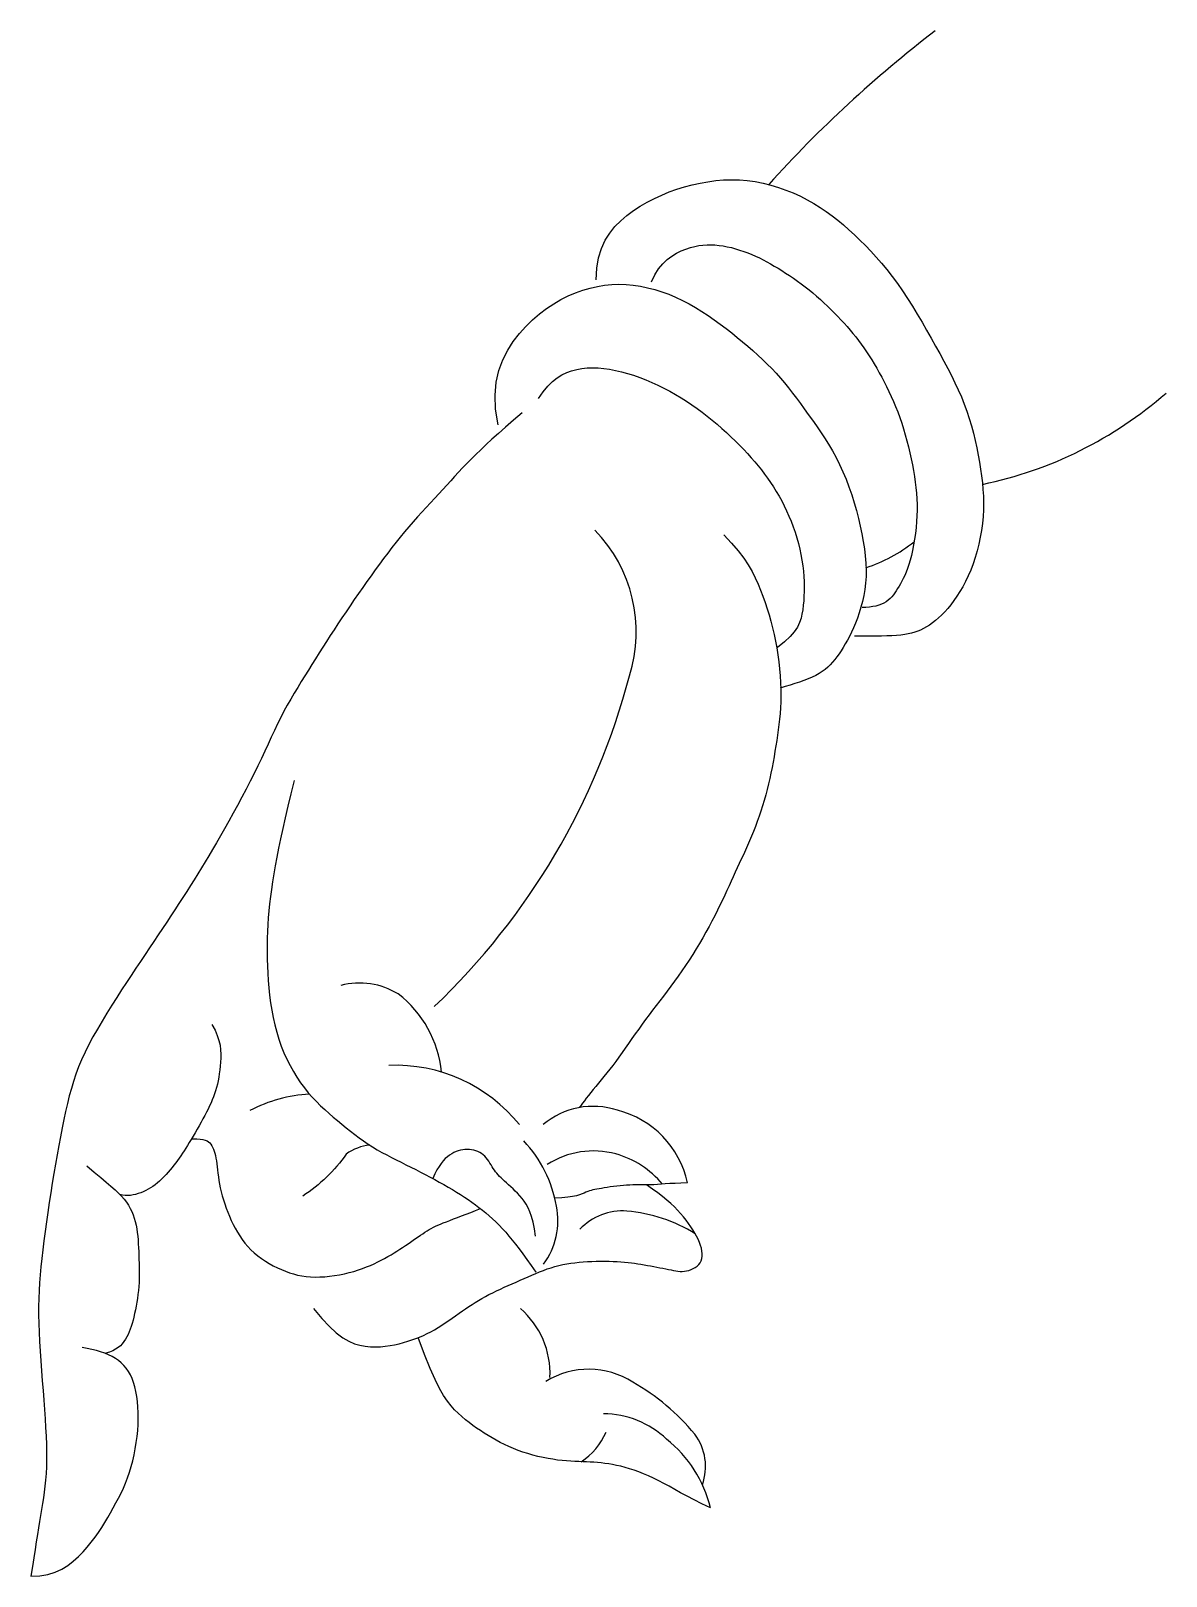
# Model space of a CAD drawing. Extents: x 2874 to 3429, y 303 to 1059.
import ezdxf

# ---------------------------------------------------------------- set-up
doc = ezdxf.new("R2010")
doc.units = 0
doc.header["$LTSCALE"] = 10
doc.header["$MEASUREMENT"] = 0
for name, color, linetype in [('3', 3, 'CONTINUOUS'), ('4', 4, 'CONTINUOUS'), ('7', 7, 'CONTINUOUS')]:
    doc.layers.add(name, color=color, linetype=linetype)

msp = doc.modelspace()

# ---------------------------------------------------------------- linework, layer by layer
at = {"layer": '3'}
for points in [[(3182.78, 494.69, 0.156093), (3159.99, 509.46, 0.212109), (3126.49, 504.32)], [(3198.86, 470.35, 0.120901), (3165.45, 481.49, 0.228752), (3142.47, 472.61)], [(3206.34, 336.41, 0.164927), (3184.87, 369.97, 0.191629), (3153.93, 382.34)]]:
    msp.add_lwpolyline(points, format="xyb", dxfattribs=at)
msp.add_arc((3124.04, 387.51), 34.3, 303.54944, 335.71565, dxfattribs=at)
at = {"layer": '4'}
for points in [[(3177.45, 936.05), (3179.07, 939.49), (3180.92, 942.42), (3182.96, 944.89), (3185.13, 946.95), (3187.4, 948.65), (3189.71, 950.03), (3192.03, 951.15), (3194.3, 952.05), (3196.48, 952.77), (3198.59, 953.33), (3200.63, 953.74), (3202.63, 954), (3204.6, 954.14), (3206.55, 954.16), (3208.51, 954.06), (3210.48, 953.86), (3212.47, 953.57), (3214.49, 953.19), (3216.52, 952.73), (3218.54, 952.19), (3220.57, 951.58), (3222.57, 950.91), (3224.55, 950.19), (3226.49, 949.41), (3228.39, 948.58), (3230.25, 947.71), (3232.08, 946.79), (3233.9, 945.82), (3235.71, 944.81), (3237.52, 943.75), (3239.34, 942.64), (3241.19, 941.49), (3243.06, 940.29), (3244.95, 939.05), (3246.86, 937.76), (3248.78, 936.42), (3250.7, 935.04), (3252.61, 933.61), (3254.5, 932.13), (3256.37, 930.61), (3258.22, 929.04), (3260.03, 927.43), (3261.8, 925.79), (3263.54, 924.13), (3265.23, 922.46), (3266.89, 920.77), (3268.51, 919.09), (3270.08, 917.41), (3271.6, 915.75), (3273.09, 914.09), (3274.53, 912.43), (3275.94, 910.76), (3277.32, 909.06), (3278.67, 907.33), (3280, 905.55), (3281.31, 903.73), (3282.6, 901.84), (3283.88, 899.89), (3285.14, 897.89), (3286.38, 895.83), (3287.61, 893.72), (3288.83, 891.55), (3290.03, 889.33), (3291.21, 887.07), (3292.38, 884.76), (3293.53, 882.4), (3294.65, 879.98), (3295.75, 877.5), (3296.82, 874.97), (3297.85, 872.37), (3298.85, 869.7), (3299.8, 866.95), (3300.7, 864.13), (3301.56, 861.25), (3302.37, 858.33), (3303.12, 855.39), (3303.82, 852.43), (3304.46, 849.49), (3305.05, 846.57), (3305.58, 843.7), (3306.04, 840.88), (3306.44, 838.11), (3306.77, 835.37), (3307.02, 832.65), (3307.2, 829.93), (3307.29, 827.19), (3307.31, 824.42), (3307.23, 821.6), (3307.06, 818.73), (3306.8, 815.83), (3306.47, 812.94), (3306.07, 810.1), (3305.61, 807.33), (3305.09, 804.67), (3304.53, 802.16), (3303.93, 799.83), (3303.29, 797.71), (3302.63, 795.78), (3301.95, 794.03), (3301.26, 792.43), (3300.56, 790.96), (3299.86, 789.6), (3299.16, 788.33), (3298.48, 787.13), (3297.8, 785.98), (3297.13, 784.88), (3296.43, 783.83), (3295.71, 782.85), (3294.94, 781.92), (3294.11, 781.06), (3293.2, 780.27), (3292.2, 779.55), (3291.1, 778.91), (3289.88, 778.34), (3288.57, 777.86), (3287.15, 777.46), (3285.63, 777.15), (3284.01, 776.93), (3282.29, 776.79), (3280.48, 776.74)], [(3122.28, 878.98), (3124.52, 882.22), (3126.76, 884.95), (3129.03, 887.22), (3131.32, 889.06), (3133.64, 890.53), (3136.01, 891.68), (3138.42, 892.54), (3140.89, 893.18), (3143.43, 893.62), (3146.03, 893.88), (3148.69, 893.96), (3151.41, 893.89), (3154.18, 893.65), (3157, 893.26), (3159.87, 892.72), (3162.78, 892.04), (3165.73, 891.23), (3168.7, 890.3), (3171.69, 889.24), (3174.68, 888.08), (3177.65, 886.82), (3180.6, 885.47), (3183.51, 884.04), (3186.37, 882.53), (3189.16, 880.95), (3191.89, 879.31), (3194.56, 877.62), (3197.17, 875.86), (3199.73, 874.05), (3202.23, 872.19), (3204.7, 870.29), (3207.11, 868.34), (3209.49, 866.35), (3211.82, 864.33), (3214.1, 862.29), (3216.32, 860.23), (3218.47, 858.16), (3220.54, 856.1), (3222.54, 854.05), (3224.45, 852.01), (3226.27, 850), (3228.01, 848.01), (3229.66, 846.01), (3231.25, 844.01), (3232.79, 841.99), (3234.26, 839.94), (3235.7, 837.84), (3237.1, 835.69), (3238.47, 833.48), (3239.81, 831.2), (3241.11, 828.85), (3242.36, 826.45), (3243.55, 823.98), (3244.69, 821.46), (3245.76, 818.88), (3246.76, 816.25), (3247.68, 813.56), (3248.52, 810.84), (3249.27, 808.09), (3249.94, 805.33), (3250.52, 802.58), (3251.02, 799.86), (3251.42, 797.17), (3251.74, 794.53), (3251.96, 791.95), (3252.09, 789.44), (3252.14, 787), (3252.12, 784.61), (3252.02, 782.28), (3251.87, 780.02), (3251.65, 777.81), (3251.38, 775.65), (3251.05, 773.54), (3250.57, 771.45), (3249.85, 769.34), (3248.78, 767.17), (3247.27, 764.91), (3245.22, 762.52), (3242.52, 759.96), (3239.09, 757.2)], [(3114.29, 872.02), (3109.97, 868.34), (3106.09, 864.98), (3102.59, 861.89), (3099.44, 859.04), (3096.58, 856.4), (3093.97, 853.92), (3091.56, 851.57), (3089.31, 849.32), (3087.17, 847.13), (3085.12, 844.99), (3083.14, 842.88), (3081.21, 840.79), (3079.3, 838.71), (3077.39, 836.62), (3075.47, 834.51), (3073.51, 832.38), (3071.5, 830.2), (3069.44, 827.97), (3067.34, 825.71), (3065.22, 823.4), (3063.08, 821.04), (3060.94, 818.64), (3058.81, 816.2), (3056.7, 813.72), (3054.61, 811.19), (3052.55, 808.62), (3050.5, 806), (3048.47, 803.34), (3046.44, 800.64), (3044.42, 797.89), (3042.39, 795.1), (3040.35, 792.26), (3038.3, 789.38), (3036.25, 786.47), (3034.19, 783.54), (3032.14, 780.58), (3030.11, 777.62), (3028.1, 774.66), (3026.11, 771.71), (3024.16, 768.78), (3022.26, 765.88), (3020.39, 763.01), (3018.56, 760.15), (3016.75, 757.32), (3014.97, 754.5), (3013.2, 751.69), (3011.44, 748.88), (3009.69, 746.08), (3007.94, 743.28), (3006.19, 740.48), (3004.46, 737.65), (3002.74, 734.79), (3001.05, 731.9), (2999.38, 728.97), (2997.74, 725.97), (2996.15, 722.92), (2994.59, 719.79), (2993.05, 716.59), (2991.52, 713.3), (2989.98, 709.94), (2988.39, 706.48), (2986.76, 702.93), (2985.04, 699.29), (2983.23, 695.55), (2981.3, 691.72), (2979.29, 687.82), (2977.21, 683.89), (2975.09, 679.96), (2972.95, 676.07), (2970.82, 672.26), (2968.72, 668.56), (2966.69, 665), (2964.73, 661.62), (2962.83, 658.39), (2960.99, 655.29), (2959.19, 652.29), (2957.41, 649.37), (2955.64, 646.48), (2953.86, 643.62), (2952.05, 640.75), (2950.21, 637.84), (2948.32, 634.9), (2946.4, 631.93), (2944.45, 628.92), (2942.46, 625.88), (2940.43, 622.81), (2938.38, 619.7), (2936.29, 616.57), (2934.17, 613.41), (2932.03, 610.2), (2929.85, 606.95), (2927.63, 603.65), (2925.38, 600.27), (2923.09, 596.83), (2920.76, 593.3), (2918.39, 589.67), (2915.98, 585.95), (2913.56, 582.16), (2911.15, 578.31), (2908.8, 574.44), (2906.52, 570.56), (2904.36, 566.72), (2902.34, 562.92), (2900.49, 559.2), (2898.83, 555.57), (2897.36, 552.01), (2896.05, 548.49), (2894.86, 544.97), (2893.79, 541.43), (2892.8, 537.82), (2891.88, 534.11), (2890.99, 530.28), (2890.12, 526.3), (2889.27, 522.17), (2888.43, 517.91), (2887.61, 513.53), (2886.8, 509.05), (2886, 504.48), (2885.22, 499.84), (2884.45, 495.14), (2883.7, 490.4), (2882.97, 485.65), (2882.27, 480.9), (2881.6, 476.2), (2880.96, 471.57), (2880.37, 467.03), (2879.82, 462.62), (2879.33, 458.36), (2878.9, 454.27), (2878.53, 450.32), (2878.23, 446.44), (2878, 442.61), (2877.84, 438.75), (2877.76, 434.84), (2877.76, 430.81), (2877.84, 426.62), (2878, 422.23), (2878.23, 417.67), (2878.53, 412.99), (2878.86, 408.21), (2879.22, 403.39), (2879.6, 398.57), (2879.98, 393.78), (2880.34, 389.06), (2880.68, 384.46), (2880.97, 379.98), (2881.23, 375.64), (2881.43, 371.45), (2881.58, 367.42), (2881.65, 363.57), (2881.66, 359.89), (2881.59, 356.41), (2881.43, 353.12), (2881.19, 350), (2880.89, 347.01), (2880.53, 344.12), (2880.12, 341.27), (2879.67, 338.45), (2879.2, 335.6), (2878.71, 332.7), (2878.21, 329.7), (2877.69, 326.57), (2877.16, 323.27), (2876.6, 319.77), (2876.02, 316.03), (2875.39, 312.01), (2874.73, 307.68), (2874.02, 303)], [(3002.72, 692.05), (3001.12, 685.57), (2999.66, 679.53), (2998.35, 673.89), (2997.16, 668.62), (2996.09, 663.67), (2995.13, 659.01), (2994.26, 654.61), (2993.49, 650.43), (2992.79, 646.43), (2992.17, 642.59), (2991.63, 638.89), (2991.15, 635.31), (2990.73, 631.81), (2990.38, 628.39), (2990.09, 625.01), (2989.85, 621.65), (2989.67, 618.3), (2989.54, 614.94), (2989.47, 611.57), (2989.46, 608.18), (2989.5, 604.76), (2989.62, 601.31), (2989.79, 597.82), (2990.04, 594.28), (2990.36, 590.69), (2990.75, 587.07), (2991.23, 583.44), (2991.81, 579.8), (2992.49, 576.18), (2993.29, 572.6), (2994.21, 569.06), (2995.26, 565.6), (2996.45, 562.22), (2997.76, 558.94), (2999.2, 555.77), (3000.74, 552.7), (3002.37, 549.76), (3004.1, 546.95), (3005.89, 544.28), (3007.75, 541.76), (3009.66, 539.4), (3011.62, 537.17), (3013.62, 535.06), (3015.65, 533.06), (3017.71, 531.14), (3019.79, 529.3), (3021.88, 527.51), (3023.97, 525.75), (3026.07, 524.01), (3028.17, 522.3), (3030.28, 520.62), (3032.41, 518.97), (3034.55, 517.37), (3036.71, 515.82), (3038.9, 514.33), (3041.12, 512.9), (3043.38, 511.54), (3045.66, 510.23), (3047.97, 508.97), (3050.31, 507.75), (3052.66, 506.56), (3055.02, 505.38), (3057.39, 504.21), (3059.77, 503.03), (3062.15, 501.83), (3064.51, 500.62), (3066.86, 499.4), (3069.19, 498.18), (3071.48, 496.95), (3073.72, 495.71), (3075.92, 494.49), (3078.06, 493.26), (3080.13, 492.05), (3082.13, 490.84), (3084.08, 489.63), (3085.97, 488.41), (3087.82, 487.18), (3089.62, 485.93), (3091.38, 484.66), (3093.11, 483.35), (3094.81, 482.02), (3096.49, 480.64), (3098.14, 479.21), (3099.77, 477.73), (3101.39, 476.19), (3102.99, 474.59), (3104.59, 472.92), (3106.18, 471.17), (3107.77, 469.33), (3109.38, 467.38), (3111.03, 465.28), (3112.76, 463.02), (3114.58, 460.55), (3116.51, 457.84), (3118.59, 454.87), (3120.83, 451.61)], [(2953.02, 516.86), (2955.07, 516.82), (2956.77, 516.7), (2958.15, 516.5), (2959.27, 516.21), (2960.17, 515.84), (2960.9, 515.39), (2961.49, 514.85), (2962, 514.22), (2962.46, 513.51), (2962.88, 512.72), (2963.27, 511.83), (2963.62, 510.86), (2963.94, 509.8), (2964.23, 508.66), (2964.48, 507.42), (2964.71, 506.11), (2964.91, 504.7), (2965.1, 503.21), (2965.29, 501.65), (2965.48, 500.02), (2965.71, 498.31), (2965.96, 496.55), (2966.27, 494.73), (2966.63, 492.86), (2967.07, 490.94), (2967.58, 488.99), (2968.16, 487), (2968.8, 485), (2969.51, 482.99), (2970.27, 480.97), (2971.1, 478.97), (2971.98, 476.98), (2972.92, 475.02), (2973.92, 473.09), (2974.98, 471.2), (2976.13, 469.36), (2977.35, 467.57), (2978.67, 465.84), (2980.09, 464.18), (2981.61, 462.59), (2983.24, 461.08), (2984.97, 459.66), (2986.78, 458.31), (2988.66, 457.05), (2990.58, 455.88), (2992.55, 454.8), (2994.53, 453.81), (2996.51, 452.91), (2998.48, 452.1), (3000.46, 451.39), (3002.44, 450.77), (3004.45, 450.26), (3006.5, 449.85), (3008.59, 449.55), (3010.75, 449.36), (3012.98, 449.27), (3015.29, 449.3), (3017.67, 449.44), (3020.08, 449.67), (3022.52, 449.99), (3024.94, 450.4), (3027.34, 450.89), (3029.68, 451.44), (3031.95, 452.05), (3034.12, 452.72), (3036.19, 453.43), (3038.18, 454.19), (3040.08, 454.98), (3041.91, 455.8), (3043.67, 456.65), (3045.36, 457.51), (3046.99, 458.39), (3048.57, 459.27), (3050.1, 460.16), (3051.58, 461.06), (3053.02, 461.95), (3054.41, 462.84), (3055.77, 463.74), (3057.1, 464.63), (3058.4, 465.51), (3059.67, 466.39), (3060.91, 467.25), (3062.13, 468.1), (3063.31, 468.92), (3064.46, 469.71), (3065.59, 470.47), (3066.68, 471.18), (3067.74, 471.85), (3068.77, 472.47), (3069.79, 473.04), (3070.83, 473.59), (3071.91, 474.12), (3073.06, 474.65), (3074.3, 475.18), (3075.65, 475.74), (3077.15, 476.34), (3078.81, 476.97), (3080.62, 477.66), (3082.57, 478.39), (3084.63, 479.17), (3086.81, 480.01), (3089.07, 480.89), (3091.41, 481.82), (3093.81, 482.8)], [(3120.74, 469.19), (3120.19, 472.92), (3119.55, 476.11), (3118.83, 478.83), (3118.04, 481.15), (3117.17, 483.14), (3116.25, 484.86), (3115.26, 486.36), (3114.22, 487.73), (3113.13, 489.01), (3112.01, 490.21), (3110.88, 491.34), (3109.75, 492.41), (3108.64, 493.42), (3107.56, 494.37), (3106.54, 495.28), (3105.58, 496.13), (3104.7, 496.95), (3103.89, 497.73), (3103.15, 498.5), (3102.47, 499.25), (3101.84, 500), (3101.24, 500.77), (3100.67, 501.55), (3100.12, 502.37), (3099.58, 503.22), (3099.04, 504.1), (3098.49, 504.99), (3097.92, 505.87), (3097.31, 506.74), (3096.67, 507.56), (3095.97, 508.34), (3095.21, 509.05), (3094.38, 509.67), (3093.49, 510.22), (3092.54, 510.67), (3091.55, 511.05), (3090.52, 511.34), (3089.46, 511.55), (3088.39, 511.68), (3087.3, 511.72), (3086.21, 511.68), (3085.13, 511.55), (3084.05, 511.33), (3082.97, 511.03), (3081.89, 510.63), (3080.83, 510.15), (3079.77, 509.56), (3078.72, 508.88), (3077.68, 508.09), (3076.65, 507.18), (3075.62, 506.12), (3074.6, 504.87), (3073.58, 503.4), (3072.55, 501.7), (3071.52, 499.74), (3070.49, 497.48)], [(3012.23, 433.96), (3016.25, 429.01), (3019.94, 425.04), (3023.34, 421.93), (3026.51, 419.58), (3029.46, 417.86), (3032.26, 416.67), (3034.92, 415.9), (3037.5, 415.44), (3040.03, 415.18), (3042.51, 415.1), (3044.93, 415.18), (3047.3, 415.39), (3049.61, 415.72), (3051.87, 416.15), (3054.06, 416.66), (3056.19, 417.22), (3058.25, 417.84), (3060.25, 418.49), (3062.2, 419.19), (3064.1, 419.94), (3065.96, 420.75), (3067.78, 421.61), (3069.58, 422.53), (3071.36, 423.52), (3073.13, 424.57), (3074.88, 425.67), (3076.61, 426.82), (3078.33, 427.99), (3080.02, 429.17), (3081.69, 430.35), (3083.34, 431.53), (3084.97, 432.67), (3086.56, 433.78), (3088.15, 434.85), (3089.73, 435.88), (3091.32, 436.89), (3092.93, 437.87), (3094.57, 438.82), (3096.25, 439.76), (3097.99, 440.68), (3099.8, 441.58), (3101.66, 442.48), (3103.56, 443.36), (3105.49, 444.24), (3107.45, 445.1), (3109.41, 445.97), (3111.37, 446.83), (3113.31, 447.69), (3115.23, 448.54), (3117.13, 449.39), (3119.01, 450.22), (3120.88, 451.03), (3122.75, 451.8), (3124.61, 452.53), (3126.47, 453.21), (3128.35, 453.83), (3130.23, 454.39), (3132.14, 454.88), (3134.06, 455.32), (3136.01, 455.69), (3137.98, 456.02), (3139.98, 456.29), (3142.02, 456.51), (3144.1, 456.69), (3146.21, 456.84), (3148.34, 456.94), (3150.48, 457), (3152.62, 457.03), (3154.72, 457.03), (3156.78, 457), (3158.78, 456.93), (3160.7, 456.84), (3162.54, 456.72), (3164.29, 456.57), (3165.98, 456.4), (3167.61, 456.21), (3169.21, 456), (3170.77, 455.77), (3172.32, 455.53), (3173.88, 455.26), (3175.44, 454.99), (3177, 454.71), (3178.56, 454.41), (3180.09, 454.12), (3181.58, 453.83), (3183.04, 453.54), (3184.43, 453.25), (3185.76, 452.98), (3187.01, 452.72), (3188.19, 452.48), (3189.32, 452.29), (3190.41, 452.14), (3191.48, 452.05), (3192.53, 452.03), (3193.57, 452.1), (3194.64, 452.26), (3195.72, 452.53), (3196.8, 452.9), (3197.86, 453.38), (3198.86, 453.96), (3199.78, 454.64), (3200.6, 455.42), (3201.28, 456.29), (3201.8, 457.27), (3202.13, 458.33), (3202.29, 459.48), (3202.29, 460.71), (3202.14, 462), (3201.84, 463.36), (3201.41, 464.77), (3200.87, 466.22), (3200.22, 467.71), (3199.48, 469.22), (3198.64, 470.76), (3197.71, 472.32), (3196.69, 473.89), (3195.57, 475.48), (3194.37, 477.08), (3193.08, 478.68), (3191.7, 480.29), (3190.23, 481.9), (3188.64, 483.53), (3186.91, 485.18), (3185, 486.87), (3182.88, 488.62), (3180.53, 490.43), (3177.92, 492.32), (3175.01, 494.31)], [(3195.05, 495.39), (3191.84, 495.24), (3189, 495.09), (3186.46, 494.94), (3184.21, 494.79), (3182.18, 494.65), (3180.35, 494.52), (3178.66, 494.42), (3177.06, 494.35), (3175.54, 494.32), (3174.05, 494.31), (3172.6, 494.31), (3171.16, 494.32), (3169.72, 494.33), (3168.27, 494.32), (3166.79, 494.28), (3165.26, 494.21), (3163.69, 494.09), (3162.08, 493.94), (3160.46, 493.75), (3158.85, 493.55), (3157.28, 493.32), (3155.77, 493.09), (3154.34, 492.87), (3153.02, 492.65), (3151.83, 492.44), (3150.74, 492.25), (3149.75, 492.05), (3148.82, 491.84), (3147.94, 491.61), (3147.09, 491.36), (3146.25, 491.06), (3145.4, 490.72), (3144.51, 490.33), (3143.5, 489.9), (3142.28, 489.46), (3140.78, 489.03), (3138.9, 488.63), (3136.56, 488.28), (3133.68, 488), (3130.17, 487.82)], [(3206.34, 336.41), (3202.12, 338.39), (3198.32, 340.28), (3194.87, 342.08), (3191.71, 343.79), (3188.8, 345.4), (3186.08, 346.92), (3183.49, 348.33), (3180.98, 349.65), (3178.5, 350.87), (3176.05, 351.98), (3173.63, 353), (3171.26, 353.92), (3168.95, 354.75), (3166.7, 355.49), (3164.51, 356.13), (3162.41, 356.69), (3160.39, 357.16), (3158.44, 357.56), (3156.55, 357.89), (3154.7, 358.15), (3152.89, 358.36), (3151.09, 358.53), (3149.3, 358.65), (3147.51, 358.75), (3145.69, 358.83), (3143.84, 358.9), (3141.95, 358.97), (3140.01, 359.05), (3138.02, 359.16), (3135.95, 359.32), (3133.81, 359.52), (3131.58, 359.78), (3129.25, 360.12), (3126.86, 360.53), (3124.41, 361.02), (3121.93, 361.57), (3119.45, 362.2), (3116.99, 362.89), (3114.56, 363.65), (3112.2, 364.48), (3109.93, 365.37), (3107.72, 366.32), (3105.59, 367.32), (3103.52, 368.37), (3101.51, 369.46), (3099.54, 370.59), (3097.6, 371.76), (3095.7, 372.95), (3093.82, 374.16), (3091.96, 375.41), (3090.12, 376.71), (3088.3, 378.07), (3086.5, 379.51), (3084.71, 381.03), (3082.95, 382.66), (3081.2, 384.4), (3079.46, 386.3), (3077.68, 388.52), (3075.82, 391.27), (3073.81, 394.73), (3071.61, 399.1), (3069.17, 404.58), (3066.43, 411.36), (3063.34, 419.64)]]:
    msp.add_lwpolyline(points, dxfattribs=at)
for points in [[(3071.22, 581.58, 0.139578), (3166.69, 743.33, 0.276151), (3149.78, 814.55, 0.276151)], [(3195.05, 495.39, 0.286641), (3160.82, 530.81, 0.262031), (3124.45, 523.8)], [(3202.36, 347.7, 0.251767), (3198.66, 372.34, 0.091643), (3168.37, 397.87, 0.289609), (3125.73, 398.14)]]:
    msp.add_lwpolyline(points, format="xyb", dxfattribs=at)
msp.add_arc((3685.57, 576.98), 607.1, 127.4819, 137.95029, dxfattribs=at)
at = {"layer": '7'}
for points in [[(3150.42, 937.05), (3150.72, 942.75), (3151.6, 947.82), (3152.98, 952.32), (3154.81, 956.32), (3157.03, 959.87), (3159.58, 963.04), (3162.39, 965.88), (3165.42, 968.46), (3168.59, 970.84), (3171.9, 973.02), (3175.33, 975.02), (3178.85, 976.83), (3182.46, 978.48), (3186.13, 979.96), (3189.86, 981.27), (3193.62, 982.44), (3197.41, 983.45), (3201.22, 984.31), (3205.04, 985), (3208.87, 985.51), (3212.72, 985.84), (3216.57, 985.96), (3220.43, 985.87), (3224.29, 985.57), (3228.15, 985.04), (3231.99, 984.29), (3235.8, 983.34), (3239.54, 982.22), (3243.22, 980.92), (3246.8, 979.47), (3250.28, 977.88), (3253.62, 976.18), (3256.82, 974.36), (3259.9, 972.45), (3262.86, 970.44), (3265.74, 968.32), (3268.54, 966.12), (3271.28, 963.82), (3273.99, 961.43), (3276.68, 958.96), (3279.36, 956.4), (3282.04, 953.75), (3284.71, 950.99), (3287.37, 948.12), (3290, 945.12), (3292.61, 941.98), (3295.18, 938.7), (3297.72, 935.26), (3300.22, 931.66), (3302.67, 927.92), (3305.08, 924.09), (3307.43, 920.19), (3309.73, 916.26), (3311.98, 912.34), (3314.17, 908.44), (3316.3, 904.62), (3318.37, 900.9), (3320.36, 897.26), (3322.28, 893.69), (3324.11, 890.17), (3325.85, 886.69), (3327.48, 883.21), (3329, 879.73), (3330.41, 876.23), (3331.69, 872.69), (3332.85, 869.12), (3333.9, 865.53), (3334.86, 861.94), (3335.71, 858.37), (3336.48, 854.81), (3337.17, 851.3), (3337.79, 847.83), (3338.35, 844.42), (3338.83, 841.06), (3339.23, 837.74), (3339.53, 834.44), (3339.73, 831.15), (3339.81, 827.86), (3339.76, 824.56), (3339.58, 821.22), (3339.26, 817.85), (3338.8, 814.46), (3338.2, 811.08), (3337.49, 807.72), (3336.65, 804.42), (3335.71, 801.19), (3334.67, 798.06), (3333.54, 795.06), (3332.32, 792.2), (3331.04, 789.48), (3329.68, 786.91), (3328.28, 784.49), (3326.83, 782.22), (3325.36, 780.09), (3323.86, 778.11), (3322.35, 776.28), (3320.84, 774.59), (3319.33, 773.04), (3317.83, 771.63), (3316.33, 770.35), (3314.85, 769.2), (3313.37, 768.16), (3311.92, 767.25), (3310.48, 766.44), (3309.06, 765.73), (3307.63, 765.13), (3306.17, 764.61), (3304.63, 764.17), (3303.01, 763.81), (3301.26, 763.51), (3299.36, 763.27), (3297.27, 763.08), (3294.99, 762.94), (3292.54, 762.83), (3289.97, 762.75), (3287.31, 762.69), (3284.61, 762.66), (3281.91, 762.64), (3279.25, 762.64), (3276.68, 762.64)], [(3102.41, 866.1), (3101.24, 873.72), (3101, 880.66), (3101.59, 886.96), (3102.88, 892.67), (3104.77, 897.86), (3107.14, 902.56), (3109.88, 906.82), (3112.88, 910.71), (3116.03, 914.25), (3119.3, 917.47), (3122.67, 920.39), (3126.12, 923), (3129.63, 925.32), (3133.19, 927.37), (3136.76, 929.15), (3140.34, 930.67), (3143.91, 931.95), (3147.46, 932.99), (3150.99, 933.79), (3154.52, 934.36), (3158.04, 934.7), (3161.55, 934.82), (3165.05, 934.72), (3168.56, 934.41), (3172.06, 933.88), (3175.55, 933.16), (3179.03, 932.25), (3182.48, 931.16), (3185.89, 929.91), (3189.26, 928.5), (3192.58, 926.95), (3195.83, 925.26), (3199.02, 923.45), (3202.14, 921.54), (3205.19, 919.54), (3208.17, 917.47), (3211.07, 915.35), (3213.91, 913.19), (3216.68, 911.02), (3219.38, 908.84), (3222, 906.68), (3224.56, 904.52), (3227.05, 902.37), (3229.47, 900.21), (3231.81, 898.03), (3234.09, 895.82), (3236.3, 893.58), (3238.43, 891.3), (3240.5, 888.96), (3242.52, 886.57), (3244.48, 884.13), (3246.42, 881.64), (3248.34, 879.09), (3250.26, 876.5), (3252.18, 873.84), (3254.13, 871.14), (3256.11, 868.38), (3258.1, 865.56), (3260.09, 862.67), (3262.07, 859.69), (3264.01, 856.61), (3265.9, 853.43), (3267.72, 850.13), (3269.45, 846.69), (3271.08, 843.13), (3272.6, 839.45), (3274.02, 835.68), (3275.34, 831.86), (3276.54, 828), (3277.65, 824.12), (3278.65, 820.27), (3279.54, 816.46), (3280.33, 812.72), (3281, 809.05), (3281.55, 805.45), (3281.97, 801.93), (3282.25, 798.49), (3282.38, 795.13), (3282.35, 791.85), (3282.16, 788.65), (3281.79, 785.55), (3281.27, 782.54), (3280.63, 779.63), (3279.87, 776.83), (3279.02, 774.14), (3278.11, 771.57), (3277.15, 769.13), (3276.18, 766.82), (3275.2, 764.65), (3274.21, 762.61), (3273.22, 760.69), (3272.23, 758.89), (3271.23, 757.19), (3270.21, 755.59), (3269.18, 754.07), (3268.14, 752.64), (3267.08, 751.27), (3265.98, 749.97), (3264.84, 748.74), (3263.62, 747.58), (3262.32, 746.47), (3260.93, 745.42), (3259.41, 744.44), (3257.76, 743.5), (3255.97, 742.62), (3254.04, 741.79), (3251.99, 740.99), (3249.83, 740.23), (3247.56, 739.49), (3245.21, 738.76), (3242.79, 738.05), (3240.3, 737.33)], [(3212.77, 812.26), (3216.62, 808.22), (3219.86, 804.44), (3222.56, 800.9), (3224.8, 797.54), (3226.66, 794.33), (3228.22, 791.23), (3229.56, 788.2), (3230.77, 785.21), (3231.91, 782.21), (3232.98, 779.19), (3233.99, 776.15), (3234.94, 773.08), (3235.83, 769.97), (3236.64, 766.82), (3237.39, 763.6), (3238.07, 760.32), (3238.67, 756.98), (3239.2, 753.59), (3239.65, 750.17), (3240.02, 746.76), (3240.32, 743.38), (3240.53, 740.05), (3240.66, 736.8), (3240.7, 733.66), (3240.66, 730.64), (3240.54, 727.74), (3240.35, 724.92), (3240.1, 722.19), (3239.8, 719.51), (3239.46, 716.87), (3239.08, 714.26), (3238.69, 711.65), (3238.27, 709.02), (3237.84, 706.39), (3237.38, 703.74), (3236.9, 701.09), (3236.39, 698.42), (3235.85, 695.75), (3235.27, 693.08), (3234.65, 690.41), (3233.99, 687.74), (3233.29, 685.07), (3232.54, 682.42), (3231.76, 679.79), (3230.94, 677.19), (3230.09, 674.62), (3229.2, 672.1), (3228.29, 669.64), (3227.34, 667.22), (3226.37, 664.86), (3225.39, 662.55), (3224.39, 660.28), (3223.38, 658.04), (3222.37, 655.84), (3221.37, 653.66), (3220.37, 651.5), (3219.39, 649.35), (3218.41, 647.21), (3217.43, 645.05), (3216.43, 642.87), (3215.42, 640.66), (3214.37, 638.4), (3213.28, 636.07), (3212.15, 633.67), (3210.95, 631.19), (3209.7, 628.63), (3208.39, 626.01), (3207.02, 623.34), (3205.6, 620.64), (3204.11, 617.91), (3202.57, 615.17), (3200.97, 612.43), (3199.31, 609.71), (3197.61, 607), (3195.86, 604.32), (3194.08, 601.68), (3192.28, 599.07), (3190.47, 596.5), (3188.66, 593.97), (3186.85, 591.5), (3185.05, 589.09), (3183.27, 586.72), (3181.5, 584.39), (3179.75, 582.09), (3178.01, 579.79), (3176.28, 577.51), (3174.57, 575.21), (3172.88, 572.9), (3171.2, 570.56), (3169.53, 568.21), (3167.89, 565.87), (3166.26, 563.54), (3164.66, 561.25), (3163.08, 559.01), (3161.52, 556.85), (3160, 554.76), (3158.5, 552.78), (3157.03, 550.88), (3155.6, 549.08), (3154.2, 547.34), (3152.83, 545.67), (3151.51, 544.06), (3150.22, 542.49), (3148.98, 540.97), (3147.78, 539.47), (3146.64, 538.04), (3145.59, 536.69), (3144.63, 535.45), (3143.78, 534.34), (3143.07, 533.41), (3142.52, 532.67), (3142.13, 532.15)], [(2962.5, 572.74), (2964.03, 570.01), (2965.17, 567.43), (2965.97, 564.99), (2966.49, 562.66), (2966.78, 560.45), (2966.88, 558.33), (2966.85, 556.29), (2966.73, 554.31), (2966.57, 552.4), (2966.37, 550.53), (2966.13, 548.72), (2965.86, 546.96), (2965.54, 545.25), (2965.18, 543.58), (2964.78, 541.97), (2964.33, 540.4), (2963.84, 538.87), (2963.3, 537.37), (2962.72, 535.89), (2962.08, 534.42), (2961.4, 532.94), (2960.67, 531.43), (2959.88, 529.89), (2959.05, 528.3), (2958.16, 526.65), (2957.22, 524.96), (2956.26, 523.25), (2955.29, 521.53), (2954.3, 519.84), (2953.33, 518.18), (2952.37, 516.58), (2951.45, 515.06), (2950.57, 513.63), (2949.73, 512.28), (2948.91, 511.01), (2948.1, 509.79), (2947.3, 508.61), (2946.49, 507.46), (2945.67, 506.31), (2944.82, 505.17), (2943.94, 504.01), (2943.02, 502.84), (2942.08, 501.68), (2941.1, 500.53), (2940.09, 499.4), (2939.07, 498.3), (2938.01, 497.24), (2936.94, 496.24), (2935.85, 495.3), (2934.74, 494.42), (2933.62, 493.61), (2932.47, 492.86), (2931.31, 492.17), (2930.13, 491.55), (2928.93, 490.98), (2927.72, 490.48), (2926.48, 490.05), (2925.23, 489.69), (2923.97, 489.41), (2922.7, 489.22), (2921.42, 489.13), (2920.14, 489.15), (2918.85, 489.29), (2917.56, 489.56)], [(2901.39, 503.63), (2905.02, 500.61), (2908.16, 497.99), (2910.86, 495.71), (2913.17, 493.71), (2915.15, 491.93), (2916.83, 490.32), (2918.29, 488.8), (2919.55, 487.33), (2920.68, 485.86), (2921.68, 484.36), (2922.56, 482.83), (2923.33, 481.28), (2923.99, 479.69), (2924.56, 478.07), (2925.04, 476.4), (2925.44, 474.69), (2925.77, 472.92), (2926.03, 471.12), (2926.24, 469.28), (2926.41, 467.41), (2926.53, 465.52), (2926.63, 463.62), (2926.72, 461.71), (2926.79, 459.81), (2926.86, 457.92), (2926.92, 456.04), (2926.96, 454.16), (2926.99, 452.28), (2926.99, 450.39), (2926.96, 448.5), (2926.88, 446.59), (2926.76, 444.67), (2926.59, 442.73), (2926.37, 440.78), (2926.11, 438.84), (2925.81, 436.92), (2925.48, 435.03), (2925.12, 433.2), (2924.74, 431.42), (2924.35, 429.72), (2923.95, 428.11), (2923.53, 426.58), (2923.09, 425.13), (2922.62, 423.76), (2922.11, 422.44), (2921.55, 421.19), (2920.94, 419.99), (2920.27, 418.83), (2919.53, 417.72), (2918.7, 416.66), (2917.76, 415.66), (2916.68, 414.74), (2915.45, 413.91), (2914.05, 413.18), (2912.44, 412.56), (2910.61, 412.06)], [(2874.02, 303), (2878.33, 303.14), (2882.26, 303.8), (2885.84, 304.92), (2889.09, 306.43), (2892.06, 308.24), (2894.76, 310.3), (2897.23, 312.53), (2899.5, 314.85), (2901.6, 317.21), (2903.55, 319.59), (2905.36, 321.99), (2907.05, 324.39), (2908.64, 326.8), (2910.14, 329.21), (2911.57, 331.61), (2912.96, 334.01), (2914.3, 336.38), (2915.61, 338.76), (2916.86, 341.14), (2918.07, 343.56), (2919.21, 346.02), (2920.29, 348.53), (2921.3, 351.12), (2922.23, 353.8), (2923.07, 356.57), (2923.82, 359.42), (2924.49, 362.34), (2925.07, 365.3), (2925.55, 368.29), (2925.93, 371.28), (2926.22, 374.27), (2926.41, 377.22), (2926.49, 380.12), (2926.47, 382.95), (2926.36, 385.7), (2926.13, 388.36), (2925.81, 390.91), (2925.38, 393.33), (2924.86, 395.61), (2924.23, 397.73), (2923.49, 399.69), (2922.65, 401.49), (2921.71, 403.14), (2920.66, 404.64), (2919.49, 406.02), (2918.22, 407.27), (2916.83, 408.41), (2915.32, 409.44), (2913.69, 410.38), (2911.95, 411.24), (2910.09, 412.01), (2908.12, 412.7), (2906.03, 413.32), (2903.84, 413.87), (2901.54, 414.36), (2899.14, 414.8)]]:
    msp.add_lwpolyline(points, dxfattribs=at)
for points in [[(3074.79, 549.54, 0.205653), (3053.63, 587.71, 0.203461), (3025.58, 591.91)], [(3124.72, 455.58, 0.209847), (3130.97, 483.95, 0.146321), (3115.02, 515.83, 0.146321)], [(3039.66, 513.84, 0.132202), (3028.22, 509.38, -0.092851), (3006.94, 488.88)]]:
    msp.add_lwpolyline(points, format="xyb", dxfattribs=at)
for centre, radius, start, end in [((3299.37, 1029.76), 196.89, 281.7, 311.20526), ((3256.87, 871.72), 79.72, 288.63361, 307.92454), ((3052.35, 475.35), 77.5, 38.69159, 92.47125), ((3013.49, 470.23), 68.55, 92.69256, 118.20577), ((3085.98, 402.19), 41.86, 357.27622, 49.16998)]:
    msp.add_arc(centre, radius, start, end, dxfattribs=at)

doc.saveas('drawing.dxf')
